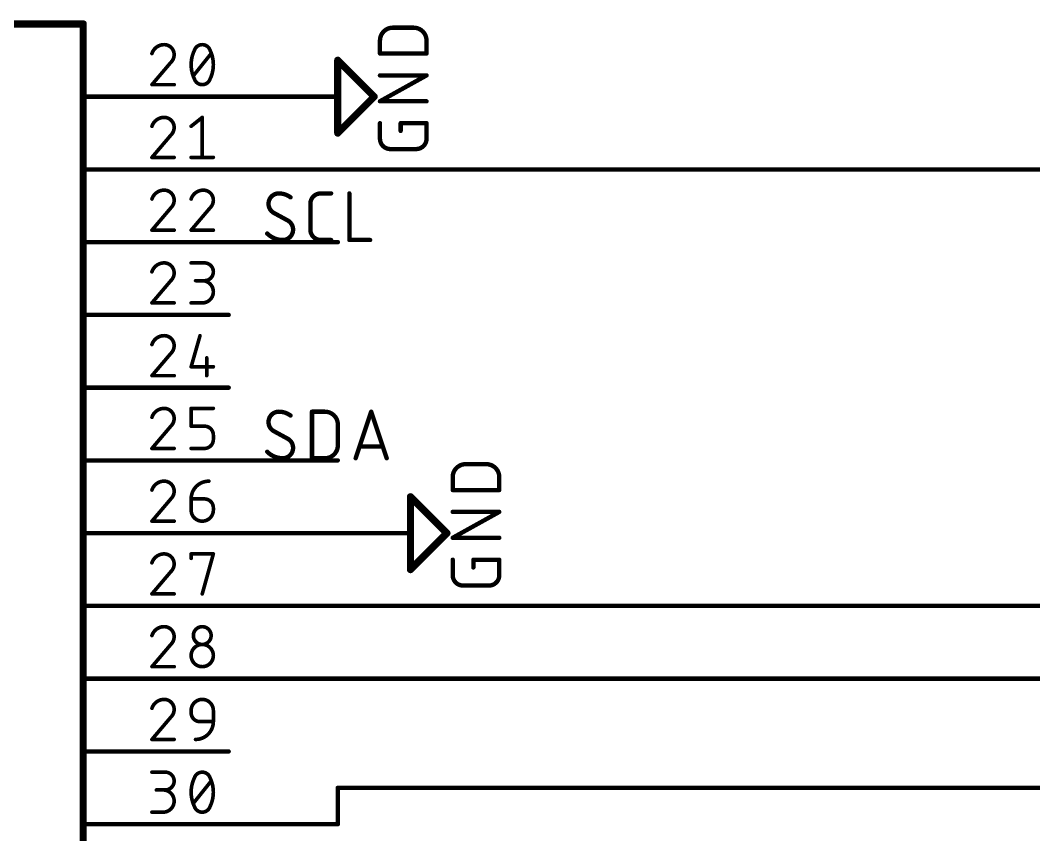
# Model space of a CAD drawing. Extents: x 0 to 389, y 0 to 264.
# Drawn here: x 245.45 to 280.84, y 172.35 to 200.79 of the extents above; entities that cross this region are included whole.
import ezdxf

# ---------------------------------------------------------------- set-up
doc = ezdxf.new("R2010")
doc.units = 0
for name, color, linetype in [('91', 122, 'CONTINUOUS'), ('94', 12, 'CONTINUOUS'), ('95', 251, 'CONTINUOUS'), ('96', 251, 'CONTINUOUS')]:
    doc.layers.add(name, color=color, linetype=linetype)

msp = doc.modelspace()

# ---------------------------------------------------------------- linework, layer by layer
at = {"layer": '91', "const_width": 0.1524}
for points in [[(254, 198.12), (252.73, 198.12)], [(252.73, 195.58), (302.26, 195.58)], [(252.73, 193.04), (256.54, 193.04)], [(252.73, 185.42), (256.54, 185.42)], [(256.54, 182.88), (252.73, 182.88)], [(252.73, 180.34), (327.66, 180.34)], [(252.73, 177.8), (325.12, 177.8)], [(256.54, 172.72), (256.54, 173.99)], [(256.54, 173.99), (336.55, 173.99)], [(252.73, 172.72), (256.54, 172.72)]]:
    msp.add_lwpolyline(points, dxfattribs=at)
at = {"layer": '91', "const_width": 0.0762}
for points in [[(252.73, 198.1581, 1), (252.73, 198.0819)], [(254, 198.0819, 1), (254, 198.1581)], [(252.73, 195.6181, 1), (252.73, 195.5419)], [(252.73, 193.0781, 1), (252.73, 193.0019)], [(256.54, 193.0019, 1), (256.54, 193.0781)], [(252.73, 185.4581, 1), (252.73, 185.3819)], [(256.54, 185.3819, 1), (256.54, 185.4581)], [(252.73, 182.9181, 1), (252.73, 182.8419)], [(256.54, 182.8419, 1), (256.54, 182.9181)], [(252.73, 180.3781, 1), (252.73, 180.3019)], [(252.73, 177.8381, 1), (252.73, 177.7619)], [(256.5781, 173.99, 1), (256.5019, 173.99)], [(256.54, 174.0281, 1), (256.54, 173.9519)], [(252.73, 172.7581, 1), (252.73, 172.6819)], [(256.5019, 172.72, 1), (256.5781, 172.72)], [(256.54, 172.6819, 1), (256.54, 172.7581)]]:
    msp.add_lwpolyline(points, format="xyb", dxfattribs=at)
at = {"layer": '94'}
for points, const_width in [([(217.17, 200.66), (247.65, 200.66)], 0.254), ([(247.65, 200.66), (247.65, 149.86)], 0.254), ([(256.54, 196.85), (256.54, 199.39)], 0.254), ([(256.54, 199.39), (257.81, 198.12)], 0.254), ([(252.73, 198.12), (247.65, 198.12)], 0.1524), ([(254, 198.12), (256.54, 198.12)], 0.1524), ([(257.81, 198.12), (256.54, 196.85)], 0.254), ([(252.73, 195.58), (247.65, 195.58)], 0.1524), ([(252.73, 193.04), (247.65, 193.04)], 0.1524), ([(252.73, 190.5), (247.65, 190.5)], 0.1524), ([(252.73, 187.96), (247.65, 187.96)], 0.1524), ([(252.73, 185.42), (247.65, 185.42)], 0.1524), ([(259.08, 181.61), (259.08, 184.15)], 0.254), ([(259.08, 184.15), (260.35, 182.88)], 0.254), ([(260.35, 182.88), (259.08, 181.61)], 0.254), ([(252.73, 182.88), (247.65, 182.88)], 0.1524), ([(256.54, 182.88), (259.08, 182.88)], 0.1524), ([(252.73, 180.34), (247.65, 180.34)], 0.1524), ([(252.73, 177.8), (247.65, 177.8)], 0.1524), ([(252.73, 175.26), (247.65, 175.26)], 0.1524), ([(252.73, 172.72), (247.65, 172.72)], 0.1524)]:
    msp.add_lwpolyline(points, dxfattribs=dict(at, const_width=const_width))
for points, const_width in [([(247.7135, 200.66, 1), (247.5865, 200.66)], 0.127), ([(247.65, 200.5965, 1), (247.65, 200.7235)], 0.127), ([(256.6035, 199.39, 1), (256.4765, 199.39)], 0.127), ([(256.5849, 199.4349, 1), (256.4951, 199.3451)], 0.127), ([(247.65, 198.1581, 1), (247.65, 198.0819)], 0.0762), ([(252.73, 198.0819, 1), (252.73, 198.1581)], 0.0762), ([(254, 198.1581, 1), (254, 198.0819)], 0.0762), ([(256.54, 198.0819, 1), (256.54, 198.1581)], 0.0762), ([(257.8549, 198.0751, 1), (257.7651, 198.1649)], 0.127), ([(257.7651, 198.0751, 1), (257.8549, 198.1649)], 0.127), ([(256.4951, 196.8949, 1), (256.5849, 196.8051)], 0.127), ([(256.4765, 196.85, 1), (256.6035, 196.85)], 0.127), ([(247.65, 195.6181, 1), (247.65, 195.5419)], 0.0762), ([(252.73, 195.5419, 1), (252.73, 195.6181)], 0.0762), ([(247.65, 193.0781, 1), (247.65, 193.0019)], 0.0762), ([(252.73, 193.0019, 1), (252.73, 193.0781)], 0.0762), ([(247.65, 190.5381, 1), (247.65, 190.4619)], 0.0762), ([(252.73, 190.4619, 1), (252.73, 190.5381)], 0.0762), ([(247.65, 187.9981, 1), (247.65, 187.9219)], 0.0762), ([(252.73, 187.9219, 1), (252.73, 187.9981)], 0.0762), ([(247.65, 185.4581, 1), (247.65, 185.3819)], 0.0762), ([(252.73, 185.3819, 1), (252.73, 185.4581)], 0.0762), ([(259.1435, 184.15, 1), (259.0165, 184.15)], 0.127), ([(259.1249, 184.1949, 1), (259.0351, 184.1051)], 0.127), ([(260.3949, 182.8351, 1), (260.3051, 182.9249)], 0.127), ([(260.3051, 182.8351, 1), (260.3949, 182.9249)], 0.127), ([(247.65, 182.9181, 1), (247.65, 182.8419)], 0.0762), ([(252.73, 182.8419, 1), (252.73, 182.9181)], 0.0762), ([(256.54, 182.9181, 1), (256.54, 182.8419)], 0.0762), ([(259.08, 182.8419, 1), (259.08, 182.9181)], 0.0762), ([(259.0351, 181.6549, 1), (259.1249, 181.5651)], 0.127), ([(259.0165, 181.61, 1), (259.1435, 181.61)], 0.127), ([(247.65, 180.3781, 1), (247.65, 180.3019)], 0.0762), ([(252.73, 180.3019, 1), (252.73, 180.3781)], 0.0762), ([(247.65, 177.8381, 1), (247.65, 177.7619)], 0.0762), ([(252.73, 177.7619, 1), (252.73, 177.8381)], 0.0762), ([(247.65, 175.2981, 1), (247.65, 175.2219)], 0.0762), ([(252.73, 175.2219, 1), (252.73, 175.2981)], 0.0762), ([(247.65, 172.7581, 1), (247.65, 172.6819)], 0.0762), ([(252.73, 172.6819, 1), (252.73, 172.7581)], 0.0762)]:
    msp.add_lwpolyline(points, format="xyb", dxfattribs=dict(at, const_width=const_width))
at = {"layer": '95'}
for points, const_width in [([(250.4772, 199.9361, 0.3252), (250.0503, 199.6257)], 0.127), ([(250.8264, 199.5868, 0.4142), (250.4772, 199.9361)], 0.127), ([(250.4772, 199.9678, 1), (250.4772, 199.9044)], 0.0635), ([(250.4772, 199.9044, 1), (250.4772, 199.9678)], 0.0635), ([(251.8072, 199.9361, 0.3205), (251.5356, 199.7421)], 0.127), ([(252.0788, 199.7421, 0.3205), (251.8072, 199.9361)], 0.127), ([(251.8072, 199.9678, 1), (251.8072, 199.9044)], 0.0635), ([(251.8072, 199.9044, 1), (251.8072, 199.9678)], 0.0635), ([(250.0201, 199.6354, 1), (250.0805, 199.6159)], 0.0635), ([(250.71, 199.3152, 0.2053), (250.8264, 199.5868)], 0.127), ([(250.8582, 199.5868, 1), (250.7947, 199.5869)], 0.0635), ([(250.7947, 199.5868, 1), (250.8582, 199.5868)], 0.0635), ([(251.5356, 199.7421, 0.1139), (251.4192, 199.2376)], 0.127), ([(251.5055, 199.7524, 1), (251.5656, 199.7318)], 0.0635), ([(251.5641, 199.7282, 1), (251.507, 199.756)], 0.0635), ([(252.1953, 199.2376, 0.1139), (252.0788, 199.7421)], 0.127), ([(252.1074, 199.756, 1), (252.0503, 199.7282)], 0.0635), ([(252.0488, 199.7318, 1), (252.1089, 199.7524)], 0.0635), ([(252.1424, 199.6058, 1), (252.0929, 199.6455)], 0.0635), ([(250.6881, 199.3382, 1), (250.7319, 199.2922)], 0.0635), ([(250.7342, 199.2946, 1), (250.6858, 199.3358)], 0.0635), ([(251.4192, 199.2376, 0.1139), (251.5356, 198.7331)], 0.127), ([(251.4509, 199.2376, 1), (251.3874, 199.2376)], 0.0635), ([(251.3874, 199.2376, 1), (251.4509, 199.2376)], 0.0635), ([(252.0788, 198.7331, 0.1139), (252.1953, 199.2376)], 0.127), ([(252.227, 199.2376, 1), (252.1635, 199.2376)], 0.0635), ([(252.1635, 199.2376, 1), (252.227, 199.2376)], 0.0635), ([(251.472, 198.8694, 1), (251.5216, 198.8297)], 0.0635), ([(250.0503, 198.5709, 1), (250.0503, 198.5074)], 0.0635), ([(250.0261, 198.5597, 1), (250.0745, 198.5185)], 0.0635), ([(250.8264, 198.5074, 1), (250.8264, 198.5709)], 0.0635), ([(251.5656, 198.7434, 1), (251.5055, 198.7228)], 0.0635), ([(251.5356, 198.7331, 0.3205), (251.8072, 198.5391)], 0.127), ([(251.507, 198.7192, 1), (251.5641, 198.747)], 0.0635), ([(251.8072, 198.5391, 0.3205), (252.0788, 198.7331)], 0.127), ([(251.8072, 198.5708, 1), (251.8072, 198.5074)], 0.0635), ([(251.8072, 198.5074, 1), (251.8072, 198.5708)], 0.0635), ([(252.0503, 198.747, 1), (252.1074, 198.7192)], 0.0635), ([(252.1089, 198.7228, 1), (252.0488, 198.7434)], 0.0635), ([(250.4772, 197.3961, 0.3252), (250.0503, 197.0857)], 0.127), ([(250.0201, 197.0954, 1), (250.0805, 197.0759)], 0.0635), ([(250.8264, 197.0469, 0.4142), (250.4772, 197.3961)], 0.127), ([(250.4772, 197.4279, 1), (250.4772, 197.3644)], 0.0635), ([(250.4772, 197.3644, 1), (250.4772, 197.4278)], 0.0635), ([(251.3993, 197.1104, 1), (251.439, 197.0609)], 0.0635), ([(251.839, 197.3961, 1), (251.7755, 197.3961)], 0.0635), ([(251.827, 197.3713, 1), (251.7874, 197.4209)], 0.0635), ([(250.71, 196.7752, 0.2053), (250.8264, 197.0469)], 0.127), ([(250.6881, 196.7982, 1), (250.7319, 196.7522)], 0.0635), ([(250.7342, 196.7546, 1), (250.6858, 196.7958)], 0.0635), ([(250.8582, 197.0468, 1), (250.7947, 197.0469)], 0.0635), ([(250.7947, 197.0469, 1), (250.8582, 197.0469)], 0.0635), ([(250.0503, 196.0308, 1), (250.0503, 195.9674)], 0.0635), ([(250.8264, 195.9674, 1), (250.8264, 196.0308)], 0.0635), ([(251.4192, 196.0308, 1), (251.4192, 195.9674)], 0.0635), ([(252.1953, 195.9674, 1), (252.1953, 196.0308)], 0.0635), ([(250.0261, 196.0197, 1), (250.0745, 195.9785)], 0.0635), ([(251.7755, 195.9991, 1), (251.839, 195.9991)], 0.0635), ([(250.4772, 194.8561, 0.3252), (250.0503, 194.5457)], 0.127), ([(250.8264, 194.5069, 0.4142), (250.4772, 194.8561)], 0.127), ([(250.4772, 194.8878, 1), (250.4772, 194.8244)], 0.0635), ([(250.4772, 194.8244, 1), (250.4772, 194.8878)], 0.0635), ([(251.846, 194.8561, 0.3252), (251.4192, 194.5457)], 0.127), ([(252.1953, 194.5069, 0.4142), (251.846, 194.8561)], 0.127), ([(251.846, 194.8878, 1), (251.846, 194.8244)], 0.0635), ([(251.846, 194.8244, 1), (251.846, 194.8878)], 0.0635), ([(254.4826, 194.7418, 0.4142), (254.1214, 194.3806)], 0.1524), ([(254.889, 194.6063, 0.1623), (254.4826, 194.7418)], 0.1524), ([(254.4826, 194.7799, 1), (254.4826, 194.7037)], 0.0762), ([(254.4826, 194.7037, 1), (254.4826, 194.7799)], 0.0762), ([(254.8661, 194.5759, 1), (254.9119, 194.6368)], 0.0762), ([(255.9445, 194.7418, 0.4142), (255.5833, 194.3806)], 0.1524), ([(255.9445, 194.7799, 1), (255.9445, 194.7037)], 0.0762), ([(255.9445, 194.7037, 1), (255.9445, 194.7799)], 0.0762), ([(256.3058, 194.7037, 1), (256.3058, 194.7799)], 0.0762), ([(256.983, 194.7418, 1), (256.9068, 194.7418)], 0.0762), ([(250.0201, 194.5554, 1), (250.0805, 194.5359)], 0.0635), ([(250.71, 194.2352, 0.2053), (250.8264, 194.5069)], 0.127), ([(250.6881, 194.2582, 1), (250.7319, 194.2122)], 0.0635), ([(250.7342, 194.2146, 1), (250.6858, 194.2558)], 0.0635), ([(250.8582, 194.5068, 1), (250.7947, 194.5069)], 0.0635), ([(250.7947, 194.5069, 1), (250.8582, 194.5069)], 0.0635), ([(251.3889, 194.5554, 1), (251.4494, 194.5359)], 0.0635), ([(252.0788, 194.2352, 0.2053), (252.1953, 194.5069)], 0.127), ([(252.0569, 194.2582, 1), (252.1007, 194.2122)], 0.0635), ([(252.103, 194.2146, 1), (252.0547, 194.2558)], 0.0635), ([(252.227, 194.5068, 1), (252.1635, 194.5069)], 0.0635), ([(252.1635, 194.5069, 1), (252.227, 194.5069)], 0.0635), ([(254.1214, 194.3806, 0.2656), (254.302, 194.0645)], 0.1524), ([(254.1595, 194.3806, 1), (254.0833, 194.3806)], 0.0762), ([(254.0833, 194.3806, 1), (254.1595, 194.3806)], 0.0762), ([(255.6214, 194.3806, 1), (255.5452, 194.3806)], 0.0762), ([(255.5452, 194.3806, 1), (255.6214, 194.3806)], 0.0762), ([(254.3202, 194.0979, 1), (254.2837, 194.031)], 0.0762), ([(254.2826, 194.0316, 1), (254.3213, 194.0973)], 0.0762), ([(254.818, 193.8264, 1), (254.7793, 193.7607)], 0.0762), ([(254.9793, 193.4774, 0.2656), (254.7987, 193.7935)], 0.1524), ([(254.7804, 193.7601, 1), (254.8169, 193.827)], 0.0762), ([(250.0261, 193.4797, 1), (250.0745, 193.4385)], 0.0635), ([(250.0503, 193.4908, 1), (250.0503, 193.4274)], 0.0635), ([(250.8264, 193.4274, 1), (250.8264, 193.4908)], 0.0635), ([(251.395, 193.4797, 1), (251.4433, 193.4385)], 0.0635), ([(251.4192, 193.4908, 1), (251.4192, 193.4274)], 0.0635), ([(252.1953, 193.4274, 1), (252.1953, 193.4908)], 0.0635), ([(254.0762, 193.342, 0.2), (254.6181, 193.1162)], 0.1524), ([(254.1033, 193.3688, 1), (254.0491, 193.3151)], 0.0762), ([(254.6181, 193.1162, 0.4142), (254.9793, 193.4774)], 0.1524), ([(255.0174, 193.4774, 1), (254.9412, 193.4774)], 0.0762), ([(254.9412, 193.4774, 1), (255.0174, 193.4774)], 0.0762), ([(255.5833, 193.4774, 0.4142), (255.9445, 193.1162)], 0.1524), ([(255.6214, 193.4774, 1), (255.5452, 193.4774)], 0.0762), ([(255.5452, 193.4774, 1), (255.6214, 193.4774)], 0.0762), ([(254.6181, 193.1543, 1), (254.6181, 193.0781)], 0.0762), ([(254.6181, 193.0781, 1), (254.6181, 193.1543)], 0.0762), ([(255.9445, 193.1543, 1), (255.9445, 193.0781)], 0.0762), ([(255.9445, 193.0781, 1), (255.9445, 193.1543)], 0.0762), ([(256.3058, 193.0781, 1), (256.3058, 193.1543)], 0.0762), ([(256.9449, 193.1543, 1), (256.9449, 193.0781)], 0.0762), ([(256.9068, 193.1162, 1), (256.983, 193.1162)], 0.0762), ([(257.6674, 193.0781, 1), (257.6674, 193.1543)], 0.0762), ([(250.4772, 192.3161, 0.3252), (250.0503, 192.0057)], 0.127), ([(250.8264, 191.9669, 0.4142), (250.4772, 192.3161)], 0.127), ([(250.4772, 192.3478, 1), (250.4772, 192.2844)], 0.0635), ([(250.4772, 192.2844, 1), (250.4772, 192.3478)], 0.0635), ([(251.4192, 192.3478, 1), (251.4192, 192.2844)], 0.0635), ([(251.8848, 191.6952, 1), (251.8848, 192.3161)], 0.127), ([(251.8848, 192.3478, 1), (251.8848, 192.2844)], 0.0635), ([(251.8848, 192.2844, 1), (251.8848, 192.3478)], 0.0635), ([(250.0201, 192.0154, 1), (250.0805, 191.9959)], 0.0635), ([(250.71, 191.6952, 0.2053), (250.8264, 191.9669)], 0.127), ([(250.8582, 191.9668, 1), (250.7947, 191.9669)], 0.0635), ([(250.7947, 191.9669, 1), (250.8582, 191.9669)], 0.0635), ([(250.6881, 191.7182, 1), (250.7319, 191.6722)], 0.0635), ([(250.7342, 191.6746, 1), (250.6858, 191.7158)], 0.0635), ([(251.5744, 191.727, 1), (251.5744, 191.6635)], 0.0635), ([(251.8072, 190.9191, 1), (251.8072, 191.6952)], 0.127), ([(251.8072, 191.727, 1), (251.8072, 191.6635)], 0.0635), ([(251.8848, 191.727, 1), (251.8848, 191.6635)], 0.0635), ([(251.8848, 191.6635, 1), (251.8848, 191.727)], 0.0635), ([(250.0503, 190.9509, 1), (250.0503, 190.8874)], 0.0635), ([(250.0261, 190.9397, 1), (250.0745, 190.8985)], 0.0635), ([(250.8264, 190.8874, 1), (250.8264, 190.9509)], 0.0635), ([(251.4192, 190.9509, 1), (251.4192, 190.8874)], 0.0635), ([(251.8072, 190.9509, 1), (251.8072, 190.8874)], 0.0635), ([(251.8072, 190.8874, 1), (251.8072, 190.9509)], 0.0635), ([(250.4772, 189.7761, 0.3252), (250.0503, 189.4657)], 0.127), ([(250.8264, 189.4269, 0.4142), (250.4772, 189.7761)], 0.127), ([(250.4772, 189.8079, 1), (250.4772, 189.7444)], 0.0635), ([(250.4772, 189.7444, 1), (250.4772, 189.8078)], 0.0635), ([(251.7601, 189.7674, 1), (251.6991, 189.7848)], 0.0635), ([(250.0201, 189.4754, 1), (250.0805, 189.4559)], 0.0635), ([(250.71, 189.1552, 0.2053), (250.8264, 189.4269)], 0.127), ([(250.8582, 189.4268, 1), (250.7947, 189.4269)], 0.0635), ([(250.7947, 189.4269, 1), (250.8582, 189.4269)], 0.0635), ([(250.6881, 189.1782, 1), (250.7319, 189.1322)], 0.0635), ([(250.7342, 189.1346, 1), (250.6858, 189.1758)], 0.0635), ([(251.9942, 189, 1), (251.9307, 189)], 0.0635), ([(251.3886, 188.6983, 1), (251.4497, 188.6808)], 0.0635), ([(251.4192, 188.7213, 1), (251.4192, 188.6578)], 0.0635), ([(252.1953, 188.6578, 1), (252.1953, 188.7213)], 0.0635), ([(250.0503, 188.4109, 1), (250.0503, 188.3474)], 0.0635), ([(250.0261, 188.3997, 1), (250.0745, 188.3585)], 0.0635), ([(250.8264, 188.3474, 1), (250.8264, 188.4109)], 0.0635), ([(251.9307, 188.3791, 1), (251.9942, 188.3791)], 0.0635), ([(250.4772, 187.2361, 0.3252), (250.0503, 186.9257)], 0.127), ([(250.8264, 186.8869, 0.4142), (250.4772, 187.2361)], 0.127), ([(250.4772, 187.2679, 1), (250.4772, 187.2044)], 0.0635), ([(250.4772, 187.2044, 1), (250.4772, 187.2678)], 0.0635), ([(251.4509, 187.2361, 1), (251.3874, 187.2361)], 0.0635), ([(251.4192, 187.2679, 1), (251.4192, 187.2044)], 0.0635), ([(252.1953, 187.2044, 1), (252.1953, 187.2679)], 0.0635), ([(250.0201, 186.9354, 1), (250.0805, 186.9159)], 0.0635), ([(250.71, 186.6152, 0.2053), (250.8264, 186.8869)], 0.127), ([(250.8582, 186.8868, 1), (250.7947, 186.8869)], 0.0635), ([(250.7947, 186.8869, 1), (250.8582, 186.8869)], 0.0635), ([(254.4826, 187.1218, 0.4142), (254.1214, 186.7606)], 0.1524), ([(254.889, 186.9863, 0.1623), (254.4826, 187.1218)], 0.1524), ([(254.4826, 187.1599, 1), (254.4826, 187.0837)], 0.0762), ([(254.4826, 187.0837, 1), (254.4826, 187.1599)], 0.0762), ([(254.8661, 186.9559, 1), (254.9119, 187.0168)], 0.0762), ([(255.6774, 187.1218, 1), (255.6012, 187.1218)], 0.0762), ([(255.6393, 187.1599, 1), (255.6393, 187.0837)], 0.0762), ([(256.5424, 186.6702, 0.4142), (256.0909, 187.1218)], 0.1524), ([(256.0909, 187.1599, 1), (256.0909, 187.0837)], 0.0762), ([(256.0909, 187.0837, 1), (256.0909, 187.1599)], 0.0762), ([(257.7423, 187.1338, 1), (257.67, 187.1098)], 0.0762), ([(257.7423, 187.1098, 1), (257.67, 187.1338)], 0.0762), ([(250.6881, 186.6382, 1), (250.7319, 186.5922)], 0.0635), ([(250.7342, 186.5946, 1), (250.6858, 186.6358)], 0.0635), ([(251.4192, 186.647, 1), (251.4192, 186.5835)], 0.0635), ([(251.3874, 186.6152, 1), (251.4509, 186.6152)], 0.0635), ([(252.1953, 186.3048, 0.4142), (251.8848, 186.6152)], 0.127), ([(251.8848, 186.647, 1), (251.8848, 186.5835)], 0.0635), ([(251.8848, 186.5835, 1), (251.8848, 186.647)], 0.0635), ([(254.1214, 186.7606, 0.2656), (254.302, 186.4445)], 0.1524), ([(254.1595, 186.7606, 1), (254.0833, 186.7606)], 0.0762), ([(254.0833, 186.7606, 1), (254.1595, 186.7606)], 0.0762), ([(254.3202, 186.4779, 1), (254.2837, 186.411)], 0.0762), ([(254.2826, 186.4116, 1), (254.3213, 186.4773)], 0.0762), ([(256.5805, 186.6702, 1), (256.5043, 186.6702)], 0.0762), ([(256.5043, 186.6702, 1), (256.5805, 186.6702)], 0.0762), ([(251.8848, 185.8391, 0.4142), (252.1953, 186.1495)], 0.127), ([(252.227, 186.3048, 1), (252.1635, 186.3048)], 0.0635), ([(252.1635, 186.3048, 1), (252.227, 186.3048)], 0.0635), ([(252.227, 186.1495, 1), (252.1635, 186.1495)], 0.0635), ([(252.1635, 186.1495, 1), (252.227, 186.1495)], 0.0635), ([(254.818, 186.2064, 1), (254.7793, 186.1407)], 0.0762), ([(254.9793, 185.8574, 0.2656), (254.7987, 186.1735)], 0.1524), ([(254.7804, 186.1401, 1), (254.8169, 186.207)], 0.0762), ([(250.0261, 185.8597, 1), (250.0745, 185.8185)], 0.0635), ([(250.0503, 185.8708, 1), (250.0503, 185.8074)], 0.0635), ([(250.8264, 185.8074, 1), (250.8264, 185.8708)], 0.0635), ([(251.4192, 185.8708, 1), (251.4192, 185.8074)], 0.0635), ([(251.8848, 185.8708, 1), (251.8848, 185.8074)], 0.0635), ([(251.8848, 185.8074, 1), (251.8848, 185.8708)], 0.0635), ([(254.0762, 185.722, 0.2), (254.6181, 185.4962)], 0.1524), ([(254.1033, 185.7488, 1), (254.0491, 185.6951)], 0.0762), ([(254.6181, 185.4962, 0.4142), (254.9793, 185.8574)], 0.1524), ([(255.0174, 185.8574, 1), (254.9412, 185.8574)], 0.0762), ([(254.9412, 185.8574, 1), (255.0174, 185.8574)], 0.0762), ([(256.0909, 185.4962, 0.4142), (256.5424, 185.9478)], 0.1524), ([(256.5805, 185.9478, 1), (256.5043, 185.9478)], 0.0762), ([(256.5043, 185.9478, 1), (256.5805, 185.9478)], 0.0762), ([(257.2997, 185.9407, 1), (257.2997, 185.8645)], 0.0762), ([(258.1125, 185.8645, 1), (258.1125, 185.9407)], 0.0762), ([(254.6181, 185.5343, 1), (254.6181, 185.4581)], 0.0762), ([(254.6181, 185.4581, 1), (254.6181, 185.5343)], 0.0762), ([(255.6393, 185.5343, 1), (255.6393, 185.4581)], 0.0762), ([(255.6012, 185.4962, 1), (255.6774, 185.4962)], 0.0762), ([(256.0909, 185.5343, 1), (256.0909, 185.4581)], 0.0762), ([(256.0909, 185.4581, 1), (256.0909, 185.5343)], 0.0762), ([(257.1281, 185.5082, 1), (257.2004, 185.4842)], 0.0762), ([(258.2118, 185.4842, 1), (258.2841, 185.5082)], 0.0762), ([(250.4772, 184.6961, 0.3252), (250.0503, 184.3857)], 0.127), ([(250.8264, 184.3469, 0.4142), (250.4772, 184.6961)], 0.127), ([(250.4772, 184.7278, 1), (250.4772, 184.6644)], 0.0635), ([(250.4772, 184.6644, 1), (250.4772, 184.7278)], 0.0635), ([(252.04, 184.6961, 0.4142), (251.4192, 184.0752)], 0.127), ([(252.04, 184.6644, 1), (252.04, 184.7278)], 0.0635), ([(250.0201, 184.3954, 1), (250.0805, 184.3759)], 0.0635), ([(250.71, 184.0752, 0.2053), (250.8264, 184.3469)], 0.127), ([(250.8582, 184.3468, 1), (250.7947, 184.3469)], 0.0635), ([(250.7947, 184.3469, 1), (250.8582, 184.3469)], 0.0635), ([(250.6881, 184.0982, 1), (250.7319, 184.0522)], 0.0635), ([(250.7342, 184.0546, 1), (250.6858, 184.0958)], 0.0635), ([(251.4192, 184.107, 1), (251.4192, 184.0435)], 0.0635), ([(251.4509, 184.0752, 1), (251.3874, 184.0752)], 0.0635), ([(251.3874, 184.0752, 1), (251.4509, 184.0752)], 0.0635), ([(252.1953, 183.7648, 0.4142), (251.8848, 184.0752)], 0.127), ([(251.8848, 184.107, 1), (251.8848, 184.0435)], 0.0635), ([(251.8848, 184.0435, 1), (251.8848, 184.107)], 0.0635), ([(251.4192, 183.6872, 1), (252.1953, 183.6872)], 0.127), ([(251.4509, 183.6872, 1), (251.3874, 183.6872)], 0.0635), ([(251.3874, 183.6872, 1), (251.4509, 183.6872)], 0.0635), ([(252.227, 183.7648, 1), (252.1635, 183.7648)], 0.0635), ([(252.1635, 183.7648, 1), (252.227, 183.7648)], 0.0635), ([(252.227, 183.6872, 1), (252.1635, 183.6872)], 0.0635), ([(252.1635, 183.6872, 1), (252.227, 183.6872)], 0.0635), ([(250.0261, 183.3197, 1), (250.0745, 183.2785)], 0.0635), ([(250.0503, 183.3308, 1), (250.0503, 183.2674)], 0.0635), ([(250.8264, 183.2674, 1), (250.8264, 183.3308)], 0.0635), ([(250.4772, 182.1561, 0.3252), (250.0503, 181.8457)], 0.127), ([(250.8264, 181.8068, 0.4142), (250.4772, 182.1561)], 0.127), ([(250.4772, 182.1878, 1), (250.4772, 182.1244)], 0.0635), ([(250.4772, 182.1244, 1), (250.4772, 182.1878)], 0.0635), ([(251.4509, 182.1561, 1), (251.3874, 182.1561)], 0.0635), ([(251.3874, 182.0009, 1), (251.4509, 182.0009)], 0.0635), ([(251.4192, 182.1878, 1), (251.4192, 182.1244)], 0.0635), ([(252.2259, 182.1476, 1), (252.1647, 182.1646)], 0.0635), ([(252.1953, 182.1244, 1), (252.1953, 182.1878)], 0.0635), ([(250.0201, 181.8554, 1), (250.0805, 181.8359)], 0.0635), ([(250.71, 181.5352, 0.2053), (250.8264, 181.8068)], 0.127), ([(250.6881, 181.5582, 1), (250.7319, 181.5122)], 0.0635), ([(250.7342, 181.5146, 1), (250.6858, 181.5558)], 0.0635), ([(250.8582, 181.8068, 1), (250.7947, 181.8069)], 0.0635), ([(250.7947, 181.8068, 1), (250.8582, 181.8068)], 0.0635), ([(250.0503, 180.7909, 1), (250.0503, 180.7274)], 0.0635), ([(250.0261, 180.7797, 1), (250.0745, 180.7385)], 0.0635), ([(250.8264, 180.7274, 1), (250.8264, 180.7909)], 0.0635), ([(251.7766, 180.7676, 1), (251.8378, 180.7506)], 0.0635), ([(250.4772, 179.6161, 0.3252), (250.0503, 179.3057)], 0.127), ([(250.8264, 179.2669, 0.4142), (250.4772, 179.6161)], 0.127), ([(250.4772, 179.6479, 1), (250.4772, 179.5844)], 0.0635), ([(250.4772, 179.5844, 1), (250.4772, 179.6478)], 0.0635), ([(252.1177, 179.3057, 1), (251.4968, 179.3057)], 0.127), ([(250.0201, 179.3154, 1), (250.0805, 179.2959)], 0.0635), ([(250.71, 178.9952, 0.2053), (250.8264, 179.2669)], 0.127), ([(250.8582, 179.2668, 1), (250.7947, 179.2669)], 0.0635), ([(250.7947, 179.2669, 1), (250.8582, 179.2669)], 0.0635), ([(251.4968, 179.3057, 1), (252.1177, 179.3057)], 0.127), ([(251.5285, 179.3057, 1), (251.465, 179.3057)], 0.0635), ([(251.465, 179.3057, 1), (251.5285, 179.3057)], 0.0635), ([(252.1494, 179.3057, 1), (252.0859, 179.3057)], 0.0635), ([(252.0859, 179.3057, 1), (252.1494, 179.3057)], 0.0635), ([(250.6881, 179.0182, 1), (250.7319, 178.9722)], 0.0635), ([(250.7342, 178.9746, 1), (250.6858, 179.0158)], 0.0635), ([(252.1953, 178.6072, 1), (251.4192, 178.6072)], 0.127), ([(251.4192, 178.6072, 1), (252.1953, 178.6072)], 0.127), ([(251.4509, 178.6072, 1), (251.3874, 178.6072)], 0.0635), ([(251.3874, 178.6072, 1), (251.4509, 178.6072)], 0.0635), ([(252.227, 178.6072, 1), (252.1635, 178.6072)], 0.0635), ([(252.1635, 178.6072, 1), (252.227, 178.6072)], 0.0635), ([(250.0261, 178.2397, 1), (250.0745, 178.1985)], 0.0635), ([(250.0503, 178.2508, 1), (250.0503, 178.1874)], 0.0635), ([(250.8264, 178.1874, 1), (250.8264, 178.2508)], 0.0635), ([(250.4772, 177.0761, 0.3252), (250.0503, 176.7657)], 0.127), ([(250.8264, 176.7269, 0.4142), (250.4772, 177.0761)], 0.127), ([(250.4772, 177.1078, 1), (250.4772, 177.0444)], 0.0635), ([(250.4772, 177.0444, 1), (250.4772, 177.1078)], 0.0635), ([(252.1953, 176.688, 1), (251.4192, 176.688)], 0.127), ([(250.0201, 176.7754, 1), (250.0805, 176.7559)], 0.0635), ([(250.71, 176.4552, 0.2053), (250.8264, 176.7269)], 0.127), ([(250.8582, 176.7268, 1), (250.7947, 176.7269)], 0.0635), ([(250.7947, 176.7269, 1), (250.8582, 176.7269)], 0.0635), ([(251.4509, 176.688, 1), (251.3874, 176.688)], 0.0635), ([(251.3874, 176.688, 1), (251.4509, 176.688)], 0.0635), ([(251.4192, 176.6104, 0.4142), (251.7296, 176.3)], 0.127), ([(251.4509, 176.6104, 1), (251.3874, 176.6104)], 0.0635), ([(251.3874, 176.6104, 1), (251.4509, 176.6104)], 0.0635), ([(252.227, 176.688, 1), (252.1635, 176.688)], 0.0635), ([(252.1635, 176.688, 1), (252.227, 176.688)], 0.0635), ([(250.6881, 176.4782, 1), (250.7319, 176.4322)], 0.0635), ([(250.7342, 176.4346, 1), (250.6858, 176.4758)], 0.0635), ([(251.5744, 175.6791, 0.4142), (252.1953, 176.3)], 0.127), ([(251.7296, 176.3317, 1), (251.7296, 176.2682)], 0.0635), ([(251.7296, 176.2682, 1), (251.7296, 176.3317)], 0.0635), ([(252.227, 176.3, 1), (252.1635, 176.3)], 0.0635), ([(252.1635, 176.3, 1), (252.227, 176.3)], 0.0635), ([(252.1953, 176.2682, 1), (252.1953, 176.3317)], 0.0635), ([(250.0261, 175.6997, 1), (250.0745, 175.6585)], 0.0635), ([(250.0503, 175.7108, 1), (250.0503, 175.6474)], 0.0635), ([(250.8264, 175.6474, 1), (250.8264, 175.7108)], 0.0635), ([(251.5744, 175.7108, 1), (251.5744, 175.6474)], 0.0635), ([(250.0503, 174.5678, 1), (250.0503, 174.5044)], 0.0635), ([(250.516, 173.9152, 1), (250.516, 174.5361)], 0.127), ([(250.516, 174.5678, 1), (250.516, 174.5044)], 0.0635), ([(250.516, 174.5044, 1), (250.516, 174.5678)], 0.0635), ([(251.8072, 174.5361, 0.3205), (251.5356, 174.3421)], 0.127), ([(252.0788, 174.3421, 0.3205), (251.8072, 174.5361)], 0.127), ([(251.8072, 174.5678, 1), (251.8072, 174.5044)], 0.0635), ([(251.8072, 174.5044, 1), (251.8072, 174.5678)], 0.0635), ([(251.5356, 174.3421, 0.1139), (251.4192, 173.8376)], 0.127), ([(251.5055, 174.3524, 1), (251.5656, 174.3318)], 0.0635), ([(251.5641, 174.3282, 1), (251.507, 174.356)], 0.0635), ([(252.1953, 173.8376, 0.1139), (252.0788, 174.3421)], 0.127), ([(252.1074, 174.356, 1), (252.0503, 174.3282)], 0.0635), ([(252.0488, 174.3318, 1), (252.1089, 174.3524)], 0.0635), ([(252.1424, 174.2058, 1), (252.0929, 174.2455)], 0.0635), ([(250.2055, 173.947, 1), (250.2055, 173.8835)], 0.0635), ([(250.4384, 173.1391, 1), (250.4384, 173.9152)], 0.127), ([(250.4384, 173.947, 1), (250.4384, 173.8835)], 0.0635), ([(250.516, 173.947, 1), (250.516, 173.8835)], 0.0635), ([(250.516, 173.8835, 1), (250.516, 173.947)], 0.0635), ([(251.4192, 173.8376, 0.1139), (251.5356, 173.3331)], 0.127), ([(251.4509, 173.8376, 1), (251.3874, 173.8376)], 0.0635), ([(251.3874, 173.8376, 1), (251.4509, 173.8376)], 0.0635), ([(252.0788, 173.3331, 0.1139), (252.1953, 173.8376)], 0.127), ([(252.227, 173.8376, 1), (252.1635, 173.8376)], 0.0635), ([(252.1635, 173.8376, 1), (252.227, 173.8376)], 0.0635), ([(251.472, 173.4694, 1), (251.5216, 173.4297)], 0.0635), ([(250.0503, 173.1709, 1), (250.0503, 173.1074)], 0.0635), ([(250.4384, 173.1709, 1), (250.4384, 173.1074)], 0.0635), ([(250.4384, 173.1074, 1), (250.4384, 173.1709)], 0.0635), ([(251.5656, 173.3434, 1), (251.5055, 173.3228)], 0.0635), ([(251.5356, 173.3331, 0.3205), (251.8072, 173.1391)], 0.127), ([(251.507, 173.3192, 1), (251.5641, 173.347)], 0.0635), ([(251.8072, 173.1391, 0.3205), (252.0788, 173.3331)], 0.127), ([(251.8072, 173.1708, 1), (251.8072, 173.1074)], 0.0635), ([(251.8072, 173.1074, 1), (251.8072, 173.1708)], 0.0635), ([(252.0503, 173.347, 1), (252.1074, 173.3192)], 0.0635), ([(252.1089, 173.3228, 1), (252.0488, 173.3434)], 0.0635)]:
    msp.add_lwpolyline(points, format="xyb", dxfattribs=dict(at, const_width=const_width))
for points, const_width in [([(251.4968, 198.8495), (252.1177, 199.6257)], 0.127), ([(250.71, 199.3152), (250.0503, 198.5391)], 0.127), ([(250.0503, 198.5391), (250.8264, 198.5391)], 0.127), ([(251.4192, 197.0857), (251.8072, 197.3961)], 0.127), ([(251.8072, 197.3961), (251.8072, 195.9991)], 0.127), ([(250.71, 196.7752), (250.0503, 195.9991)], 0.127), ([(250.0503, 195.9991), (250.8264, 195.9991)], 0.127), ([(251.4192, 195.9991), (252.1953, 195.9991)], 0.127), ([(255.9445, 194.7418), (256.3058, 194.7418)], 0.1524), ([(256.9449, 194.7418), (256.9449, 193.1162)], 0.1524), ([(250.71, 194.2352), (250.0503, 193.4591)], 0.127), ([(252.0788, 194.2352), (251.4192, 193.4591)], 0.127), ([(255.5833, 193.4774), (255.5833, 194.3806)], 0.1524), ([(254.7987, 193.7935), (254.302, 194.0645)], 0.1524), ([(250.0503, 193.4591), (250.8264, 193.4591)], 0.127), ([(251.4192, 193.4591), (252.1953, 193.4591)], 0.127), ([(256.3058, 193.1162), (255.9445, 193.1162)], 0.1524), ([(256.9449, 193.1162), (257.6674, 193.1162)], 0.1524), ([(251.4192, 192.3161), (251.8848, 192.3161)], 0.127), ([(250.71, 191.6952), (250.0503, 190.9191)], 0.127), ([(251.8848, 191.6952), (251.5744, 191.6952)], 0.127), ([(250.0503, 190.9191), (250.8264, 190.9191)], 0.127), ([(251.4192, 190.9191), (251.8072, 190.9191)], 0.127), ([(251.7296, 189.7761), (251.4192, 188.6895)], 0.127), ([(250.71, 189.1552), (250.0503, 188.3791)], 0.127), ([(251.9624, 189), (251.9624, 188.3791)], 0.127), ([(251.4192, 188.6895), (252.1953, 188.6895)], 0.127), ([(250.0503, 188.3791), (250.8264, 188.3791)], 0.127), ([(251.4192, 186.6152), (251.4192, 187.2361)], 0.127), ([(251.4192, 187.2361), (252.1953, 187.2361)], 0.127), ([(255.6393, 185.4962), (255.6393, 187.1218)], 0.1524), ([(255.6393, 187.1218), (256.0909, 187.1218)], 0.1524), ([(257.1642, 185.4962), (257.7061, 187.1218)], 0.1524), ([(257.7061, 187.1218), (258.248, 185.4962)], 0.1524), ([(250.71, 186.6152), (250.0503, 185.8391)], 0.127), ([(251.8848, 186.6152), (251.4192, 186.6152)], 0.127), ([(254.7987, 186.1735), (254.302, 186.4445)], 0.1524), ([(256.5424, 186.6702), (256.5424, 185.9478)], 0.1524), ([(252.1953, 186.1495), (252.1953, 186.3048)], 0.127), ([(250.0503, 185.8391), (250.8264, 185.8391)], 0.127), ([(251.4192, 185.8391), (251.8848, 185.8391)], 0.127), ([(258.1125, 185.9026), (257.2997, 185.9026)], 0.1524), ([(256.0909, 185.4962), (255.6393, 185.4962)], 0.1524), ([(250.71, 184.0752), (250.0503, 183.2991)], 0.127), ([(251.4192, 184.0752), (251.8848, 184.0752)], 0.127), ([(251.4192, 183.6872), (251.4192, 184.0752)], 0.127), ([(252.1953, 183.7648), (252.1953, 183.6872)], 0.127), ([(250.0503, 183.2991), (250.8264, 183.2991)], 0.127), ([(251.4192, 182.0009), (251.4192, 182.1561)], 0.127), ([(251.4192, 182.1561), (252.1953, 182.1561)], 0.127), ([(252.1953, 182.1561), (251.8072, 180.7591)], 0.127), ([(250.71, 181.5352), (250.0503, 180.7591)], 0.127), ([(250.0503, 180.7591), (250.8264, 180.7591)], 0.127), ([(250.71, 178.9952), (250.0503, 178.2191)], 0.127), ([(250.0503, 178.2191), (250.8264, 178.2191)], 0.127), ([(251.4192, 176.6104), (251.4192, 176.688)], 0.127), ([(252.1953, 176.688), (252.1953, 176.3)], 0.127), ([(250.71, 176.4552), (250.0503, 175.6791)], 0.127), ([(252.1953, 176.3), (251.7296, 176.3)], 0.127), ([(250.0503, 175.6791), (250.8264, 175.6791)], 0.127), ([(250.0503, 174.5361), (250.516, 174.5361)], 0.127), ([(251.4968, 173.4495), (252.1177, 174.2257)], 0.127), ([(250.516, 173.9152), (250.2055, 173.9152)], 0.127), ([(250.0503, 173.1391), (250.4384, 173.1391)], 0.127)]:
    msp.add_lwpolyline(points, dxfattribs=dict(at, const_width=const_width))
at = {"layer": '96'}
for points, const_width in [([(258.4648, 200.529, 0.4142), (258.0132, 200.0774)], 0.1524), ([(258.4648, 200.5671, 1), (258.4648, 200.4909)], 0.0762), ([(258.4648, 200.4909, 1), (258.4648, 200.5671)], 0.0762), ([(259.6388, 200.0774, 0.4142), (259.1872, 200.529)], 0.1524), ([(259.1872, 200.5671, 1), (259.1872, 200.4909)], 0.0762), ([(259.1872, 200.4909, 1), (259.1872, 200.5671)], 0.0762), ([(258.0513, 200.0774, 1), (257.9751, 200.0774)], 0.0762), ([(257.9751, 200.0774, 1), (258.0513, 200.0774)], 0.0762), ([(259.6769, 200.0774, 1), (259.6007, 200.0774)], 0.0762), ([(259.6007, 200.0774, 1), (259.6769, 200.0774)], 0.0762), ([(258.0132, 199.664, 1), (258.0132, 199.5878)], 0.0762), ([(257.9751, 199.6259, 1), (258.0513, 199.6259)], 0.0762), ([(259.6007, 199.6259, 1), (259.6769, 199.6259)], 0.0762), ([(259.6388, 199.5878, 1), (259.6388, 199.664)], 0.0762), ([(258.0132, 198.8997, 1), (258.0132, 198.8235)], 0.0762), ([(259.6573, 198.8283, 1), (259.6203, 198.8949)], 0.0762), ([(259.6388, 198.8235, 1), (259.6388, 198.8997)], 0.0762), ([(258.0132, 197.9966, 1), (258.0132, 197.9204)], 0.0762), ([(257.9947, 197.9918, 1), (258.0317, 197.9252)], 0.0762), ([(259.6388, 197.9204, 1), (259.6388, 197.9966)], 0.0762), ([(258.0513, 197.1943, 1), (257.9751, 197.1943)], 0.0762), ([(258.7738, 197.1943, 1), (258.6976, 197.1943)], 0.0762), ([(258.7357, 197.2324, 1), (258.7357, 197.1562)], 0.0762), ([(259.6769, 197.1943, 1), (259.6007, 197.1943)], 0.0762), ([(259.6388, 197.1562, 1), (259.6388, 197.2324)], 0.0762), ([(258.6976, 196.9234, 1), (258.7738, 196.9234)], 0.0762), ([(258.0132, 196.6524, 0.4142), (258.3744, 196.2912)], 0.1524), ([(258.0513, 196.6524, 1), (257.9751, 196.6524)], 0.0762), ([(257.9751, 196.6524, 1), (258.0513, 196.6524)], 0.0762), ([(259.2776, 196.2912, 0.4142), (259.6388, 196.6524)], 0.1524), ([(259.6769, 196.6524, 1), (259.6007, 196.6524)], 0.0762), ([(259.6007, 196.6524, 1), (259.6769, 196.6524)], 0.0762), ([(258.3744, 196.3293, 1), (258.3744, 196.2531)], 0.0762), ([(258.3744, 196.2531, 1), (258.3744, 196.3293)], 0.0762), ([(259.2776, 196.3293, 1), (259.2776, 196.2531)], 0.0762), ([(259.2776, 196.2531, 1), (259.2776, 196.3293)], 0.0762), ([(261.0048, 185.289, 0.4142), (260.5532, 184.8374)], 0.1524), ([(261.0048, 185.3271, 1), (261.0048, 185.2509)], 0.0762), ([(261.0048, 185.2509, 1), (261.0048, 185.3271)], 0.0762), ([(262.1788, 184.8374, 0.4142), (261.7272, 185.289)], 0.1524), ([(261.7272, 185.3271, 1), (261.7272, 185.2509)], 0.0762), ([(261.7272, 185.2509, 1), (261.7272, 185.3271)], 0.0762), ([(260.5913, 184.8374, 1), (260.5151, 184.8374)], 0.0762), ([(260.5151, 184.8374, 1), (260.5913, 184.8374)], 0.0762), ([(262.2169, 184.8374, 1), (262.1407, 184.8374)], 0.0762), ([(262.1407, 184.8374, 1), (262.2169, 184.8374)], 0.0762), ([(260.5532, 184.424, 1), (260.5532, 184.3478)], 0.0762), ([(260.5151, 184.3859, 1), (260.5913, 184.3859)], 0.0762), ([(262.1407, 184.3859, 1), (262.2169, 184.3859)], 0.0762), ([(262.1788, 184.3478, 1), (262.1788, 184.424)], 0.0762), ([(260.5532, 183.6597, 1), (260.5532, 183.5835)], 0.0762), ([(262.1973, 183.5883, 1), (262.1603, 183.6549)], 0.0762), ([(262.1788, 183.5835, 1), (262.1788, 183.6597)], 0.0762), ([(260.5532, 182.7566, 1), (260.5532, 182.6804)], 0.0762), ([(260.5347, 182.7518, 1), (260.5717, 182.6852)], 0.0762), ([(262.1788, 182.6804, 1), (262.1788, 182.7566)], 0.0762), ([(260.5913, 181.9543, 1), (260.5151, 181.9543)], 0.0762), ([(261.3138, 181.9543, 1), (261.2376, 181.9543)], 0.0762), ([(261.2757, 181.9924, 1), (261.2757, 181.9162)], 0.0762), ([(262.2169, 181.9543, 1), (262.1407, 181.9543)], 0.0762), ([(262.1788, 181.9162, 1), (262.1788, 181.9924)], 0.0762), ([(261.2376, 181.6834, 1), (261.3138, 181.6834)], 0.0762), ([(260.5532, 181.4124, 0.4142), (260.9144, 181.0512)], 0.1524), ([(260.5913, 181.4124, 1), (260.5151, 181.4124)], 0.0762), ([(260.5151, 181.4124, 1), (260.5913, 181.4124)], 0.0762), ([(261.8176, 181.0512, 0.4142), (262.1788, 181.4124)], 0.1524), ([(262.2169, 181.4124, 1), (262.1407, 181.4124)], 0.0762), ([(262.1407, 181.4124, 1), (262.2169, 181.4124)], 0.0762), ([(260.9144, 181.0893, 1), (260.9144, 181.0131)], 0.0762), ([(260.9144, 181.0131, 1), (260.9144, 181.0893)], 0.0762), ([(261.8176, 181.0893, 1), (261.8176, 181.0131)], 0.0762), ([(261.8176, 181.0131, 1), (261.8176, 181.0893)], 0.0762)]:
    msp.add_lwpolyline(points, format="xyb", dxfattribs=dict(at, const_width=const_width))
at = {"layer": '96', "const_width": 0.1524}
for points in [[(258.4648, 200.529), (259.1872, 200.529)], [(258.0132, 199.6259), (258.0132, 200.0774)], [(259.6388, 200.0774), (259.6388, 199.6259)], [(259.6388, 199.6259), (258.0132, 199.6259)], [(258.0132, 197.9585), (259.6388, 198.8616)], [(259.6388, 198.8616), (258.0132, 198.8616)], [(259.6388, 197.9585), (258.0132, 197.9585)], [(258.0132, 196.6524), (258.0132, 197.1943)], [(258.7357, 196.9234), (258.7357, 197.1943)], [(258.7357, 197.1943), (259.6388, 197.1943)], [(259.6388, 197.1943), (259.6388, 196.6524)], [(259.2776, 196.2912), (258.3744, 196.2912)], [(261.0048, 185.289), (261.7272, 185.289)], [(260.5532, 184.3859), (260.5532, 184.8374)], [(262.1788, 184.8374), (262.1788, 184.3859)], [(262.1788, 184.3859), (260.5532, 184.3859)], [(260.5532, 182.7185), (262.1788, 183.6216)], [(262.1788, 183.6216), (260.5532, 183.6216)], [(262.1788, 182.7185), (260.5532, 182.7185)], [(260.5532, 181.4124), (260.5532, 181.9543)], [(261.2757, 181.6834), (261.2757, 181.9543)], [(261.2757, 181.9543), (262.1788, 181.9543)], [(262.1788, 181.9543), (262.1788, 181.4124)], [(261.8176, 181.0512), (260.9144, 181.0512)]]:
    msp.add_lwpolyline(points, dxfattribs=at)

doc.saveas('drawing.dxf')
